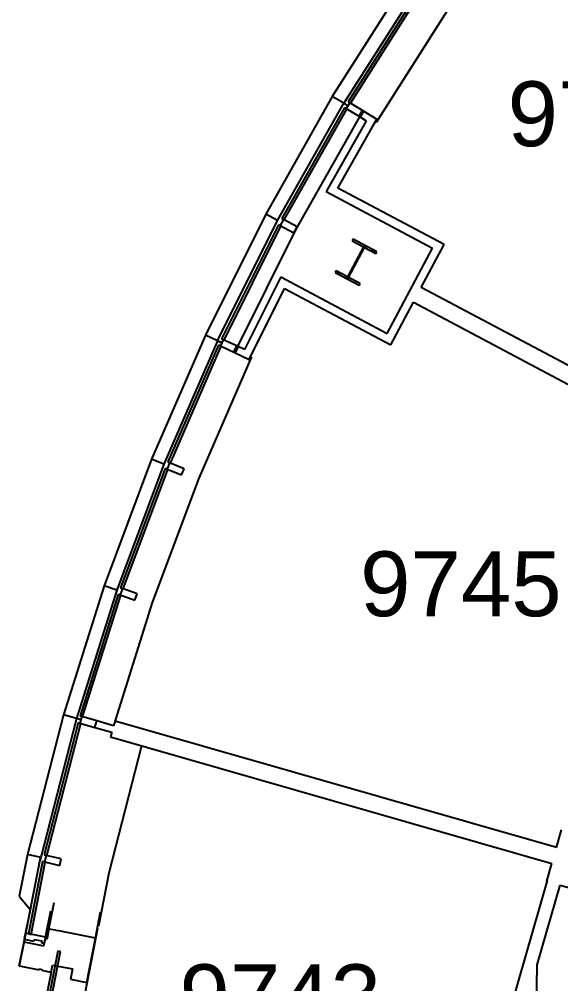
# Model space of a CAD drawing. Header units: inches. Extents: x -59 to 5673, y -29 to 4299.
# Drawn here: x -39 to 161.4, y 3465.1 to 3822.1 of the extents above; entities that cross this region are included whole.
import ezdxf

# ---------------------------------------------------------------- set-up
doc = ezdxf.new("R2010")
doc.units = ezdxf.units.IN
doc.header["$LTSCALE"] = 96
doc.header["$MEASUREMENT"] = 0
for name, color, linetype in [('A-ANNO-ROOM', 4, 'Continuous'), ('A-COLS', 5, 'Continuous'), ('A-GLAZ', 2, 'Continuous'), ('A-WALL-FULL', 6, 'Continuous')]:
    doc.layers.add(name, color=color, linetype=linetype)
doc.layers.add('AE-108$0$A-WALL-PATT', color=8, linetype='Continuous', lineweight=9)
doc.layers.add('AE-111$0$A-WALL', color=2, linetype='Continuous', lineweight=13)
doc.styles.add('ARIAL', font='arial.ttf')

msp = doc.modelspace()

# ---------------------------------------------------------------- hatches: boundary and pattern name
at = {"layer": 'A-COLS'}
h = msp.add_hatch(dxfattribs=at)
h.set_pattern_fill('FP_180', color=256, angle=152, style=0, pattern_type=2)
h.set_pattern_definition([(45, (-0.0002, -1.104), (-9.503515, 9.503515), []), (45, (-4e-05, 13.295), (-9.503515, 9.503515), [])])
h.paths.add_polyline_path([(88.82, 3722.63), (89.15, 3723.26), (82.94, 3726.56), (88.85, 3737.69), (95.07, 3734.38), (95.4, 3735.01), (82.58, 3741.83), (82.25, 3741.2), (88.46, 3737.89), (82.55, 3726.77), (76.33, 3730.07), (76, 3729.45), (88, 3723.07)], flags=0)

# ---------------------------------------------------------------- linework, layer by layer
for p, q in [((88.46, 3737.89), (82.55, 3726.77)), ((88.47, 3737.87), (82.57, 3726.78)), ((82.93, 3726.58), (88.83, 3737.68)), ((82.94, 3726.56), (88.85, 3737.69)), ((84.57, 3740.76), (84.23, 3740.12)), ((84.23, 3740.12), (88.47, 3737.87)), ((93.4, 3736.06), (84.57, 3740.76)), ((88.4, 3737.75), (89.03, 3738.38)), ((88.83, 3737.68), (93.06, 3735.43)), ((91.51, 3736.25), (92.04, 3736.78)), ((93.06, 3735.43), (93.4, 3736.06)), ((78.34, 3729.03), (78, 3728.39)), ((78, 3728.39), (86.83, 3723.7)), ((82.57, 3726.78), (78.34, 3729.03)), ((78.68, 3728.03), (79.21, 3728.56)), ((81.69, 3726.43), (82.22, 3726.96)), ((83.17, 3727.92), (84.18, 3728.92)), ((87.17, 3724.33), (82.93, 3726.58)), ((86.83, 3723.7), (87.17, 3724.33))]:
    msp.add_line(p, q, dxfattribs=at)
at = {"layer": 'A-GLAZ'}
for p, q in [((103.81, 3835.81), (76.91, 3793.58)), ((107.95, 3833.01), (81.19, 3791.01)), ((108.08, 3831.35), (82.76, 3791.6)), ((83.6, 3791.06), (108.92, 3830.81)), ((119.46, 3825.25), (93.09, 3783.86)), ((76.91, 3793.58), (52.26, 3750.01)), ((76.91, 3793.58), (52.26, 3750.01)), ((56.67, 3747.66), (81.19, 3791.01)), ((56.67, 3747.66), (81.19, 3791.01)), ((81.19, 3791.01), (76.91, 3793.58)), ((81.19, 3791.01), (76.91, 3793.58)), ((81.19, 3791.01), (82.7, 3790.11)), ((82.7, 3790.11), (81.19, 3791.01)), ((82.76, 3791.6), (83.6, 3791.06)), ((82.76, 3791.6), (83.6, 3791.06)), ((81.41, 3789.35), (58.2, 3748.33)), ((81.41, 3789.35), (58.2, 3748.33)), ((59.07, 3747.84), (82.28, 3788.86)), ((59.07, 3747.84), (82.28, 3788.86)), ((82.28, 3788.86), (81.41, 3789.35)), ((82.28, 3788.86), (81.41, 3789.35)), ((87.01, 3786.06), (63.3, 3744.14)), ((87.01, 3786.06), (63.3, 3744.14)), ((93.09, 3783.86), (92.77, 3784.04)), ((52.26, 3750.01), (29.92, 3705.21)), ((52.26, 3750.01), (29.92, 3705.21)), ((56.67, 3747.66), (52.26, 3750.01)), ((56.67, 3747.66), (52.26, 3750.01)), ((58.2, 3748.33), (59.07, 3747.84)), ((58.2, 3748.33), (59.07, 3747.84)), ((34.45, 3703.09), (56.67, 3747.66)), ((34.45, 3703.09), (56.67, 3747.66)), ((56.97, 3746.02), (35.94, 3703.84)), ((56.97, 3746.02), (35.94, 3703.84)), ((36.83, 3703.4), (57.86, 3745.58)), ((36.83, 3703.4), (57.86, 3745.58)), ((57.86, 3745.58), (56.97, 3746.02)), ((57.86, 3745.58), (56.97, 3746.02)), ((63.3, 3744.14), (41.81, 3701.04)), ((29.92, 3705.21), (9.96, 3659.3)), ((34.45, 3703.09), (14.59, 3657.42)), ((34.45, 3703.09), (29.92, 3705.21)), ((34.45, 3703.09), (29.92, 3705.21)), ((34.45, 3703.09), (36.04, 3702.35)), ((36.04, 3702.35), (34.45, 3703.09)), ((35.94, 3703.84), (36.83, 3703.4)), ((35.94, 3703.84), (36.83, 3703.4)), ((34.83, 3701.47), (16.04, 3658.25)), ((16.96, 3657.85), (35.75, 3701.07)), ((35.75, 3701.07), (34.83, 3701.47)), ((35.75, 3701.07), (34.83, 3701.47)), ((47.03, 3697.23), (27.46, 3652.22)), ((47.03, 3697.23), (46.69, 3697.39)), ((9.96, 3659.3), (-7.58, 3612.4)), ((14.59, 3657.42), (9.96, 3659.3)), ((14.59, 3657.42), (-2.85, 3610.78)), ((15.06, 3655.82), (-1.45, 3611.68)), ((-0.51, 3611.33), (16, 3655.47)), ((16, 3655.47), (15.06, 3655.82)), ((16.04, 3658.25), (16.96, 3657.85)), ((27.46, 3652.22), (10.27, 3606.26)), ((-7.58, 3612.4), (-22.63, 3564.65)), ((-2.85, 3610.78), (-17.83, 3563.28)), ((-2.3, 3609.2), (-16.47, 3564.25)), ((-15.52, 3563.95), (-1.34, 3608.9)), ((-2.85, 3610.78), (-7.58, 3612.4)), ((-1.34, 3608.9), (-2.3, 3609.2)), ((-1.45, 3611.68), (-0.51, 3611.33)), ((10.27, 3606.26), (-4.11, 3560.65)), ((-22.63, 3564.65), (-35.91, 3512.93)), ((-17.83, 3563.28), (-31.04, 3511.83)), ((-17.83, 3563.28), (-22.63, 3564.65)), ((-16.14, 3562.79), (-17.83, 3563.28)), ((-16.47, 3564.25), (-15.52, 3563.95)), ((-17.19, 3561.73), (-29.73, 3512.88)), ((-28.77, 3512.63), (-16.22, 3561.48)), ((-16.22, 3561.48), (-17.19, 3561.73)), ((6.29, 3553.18), (-5.8, 3506.09)), ((-35.91, 3512.93), (-38.95, 3497.59)), ((-31.04, 3511.83), (-35.91, 3512.93)), ((-29.73, 3512.88), (-28.77, 3512.63)), ((-36.58, 3483.81), (-31.05, 3511.74)), ((-30.32, 3510.32), (-35.6, 3483.62)), ((-34.62, 3483.42), (-29.34, 3510.12)), ((-29.34, 3510.12), (-30.32, 3510.32)), ((-5.67, 3506.71), (-9.69, 3486.43)), ((-38.95, 3497.59), (-34.87, 3492.54)), ((-27.99, 3485.39), (-26.07, 3495.16)), ((-36.97, 3481.87), (-34.87, 3492.55)), ((-36.58, 3483.82), (-34.6, 3493.89)), ((-29.23, 3482.35), (-27.28, 3492.17)), ((-10.76, 3482), (-8.84, 3491.76)), ((-27.99, 3485.39), (-28.74, 3481.57)), ((-25.54, 3484.91), (-27.99, 3485.39)), ((-24.43, 3484.69), (-25.41, 3484.89)), ((-10.76, 3482), (-24.31, 3484.67)), ((-15.83, 3455.4), (-9.83, 3485.74)), ((-10.03, 3484.73), (-10.22, 3484.76)), ((-10.08, 3484.79), (-10.21, 3484.81)), ((-10.08, 3484.79), (-9.89, 3485.75)), ((-9.89, 3485.75), (-9.83, 3485.74)), ((-9.69, 3486.43), (-9.88, 3486.46)), ((-37.04, 3481.47), (-38.96, 3471.75)), ((-38.96, 3471.75), (-37.21, 3480.62)), ((-36.58, 3483.81), (-37.22, 3480.62)), ((-37.22, 3480.62), (-29.86, 3479.16)), ((-33.61, 3480.79), (-37.04, 3481.47)), ((-29.23, 3482.35), (-36.58, 3483.81)), ((-35.6, 3483.62), (-34.62, 3483.42)), ((-33.49, 3481.43), (-33.61, 3480.79)), ((-30.54, 3480.85), (-33.49, 3481.43)), ((-30.67, 3480.21), (-30.54, 3480.85)), ((-29.86, 3479.16), (-29.36, 3481.69)), ((-29.36, 3481.69), (-29.69, 3480.02)), ((-29.36, 3481.69), (-29.23, 3482.35)), ((-29.36, 3481.69), (-29.23, 3482.35)), ((-28.74, 3481.57), (-29.36, 3481.69)), ((-13.99, 3465.59), (-10.76, 3482)), ((-29.69, 3480.02), (-30.67, 3480.21)), ((-24.64, 3477.23), (-28.28, 3458.84)), ((-27.3, 3458.64), (-23.66, 3477.04)), ((-23.66, 3477.04), (-24.64, 3477.23)), ((-38.96, 3471.75), (-31.6, 3470.3)), ((-31.6, 3470.3), (-31.54, 3470.62)), ((-31.54, 3470.62), (-30.56, 3470.42)), ((-30.56, 3470.42), (-30.62, 3470.11)), ((-30.62, 3470.11), (-28.55, 3469.7)), ((-28.42, 3469.67), (-27.44, 3469.48)), ((-27.19, 3469.43), (-26.67, 3472.06)), ((-26.67, 3472.06), (-19.31, 3470.61)), ((-19.31, 3470.61), (-20.06, 3466.78)), ((-27.2, 3469.43), (-29.28, 3458.94)), ((-27.32, 3469.46), (-27.19, 3469.43)), ((-20.06, 3466.78), (-13.99, 3465.59))]:
    msp.add_line(p, q, dxfattribs=at)
at = {"layer": 'A-GLAZ', "extrusion": (0, 0, -1)}
for p, q in [((83.34, 3791.18), (82.05, 3789.04)), ((83.34, 3791.18), (82.05, 3789.04)), ((88.27, 3788.22), (83.34, 3791.18)), ((88.27, 3788.22), (83.34, 3791.18)), ((82.05, 3789.04), (86.98, 3786.07)), ((82.05, 3789.04), (86.98, 3786.07)), ((86.98, 3786.07), (88.27, 3788.22)), ((86.98, 3786.07), (88.27, 3788.22)), ((58.8, 3747.95), (57.63, 3745.74)), ((58.8, 3747.95), (57.63, 3745.74)), ((57.63, 3745.74), (62.71, 3743.04)), ((57.63, 3745.74), (62.71, 3743.04)), ((63.88, 3745.25), (58.8, 3747.95)), ((63.88, 3745.25), (58.8, 3747.95)), ((62.71, 3743.04), (63.88, 3745.25)), ((62.71, 3743.04), (63.88, 3745.25)), ((36.56, 3703.49), (35.51, 3701.22)), ((36.56, 3703.49), (35.51, 3701.22)), ((41.78, 3701.06), (36.56, 3703.49)), ((41.78, 3701.06), (36.56, 3703.49)), ((35.51, 3701.22), (40.72, 3698.79)), ((35.51, 3701.22), (40.72, 3698.79)), ((40.72, 3698.79), (41.78, 3701.06)), ((40.72, 3698.79), (41.78, 3701.06)), ((16.68, 3657.93), (15.75, 3655.61)), ((15.75, 3655.61), (21.08, 3653.45)), ((22.01, 3655.77), (16.68, 3657.93)), ((21.08, 3653.45), (22.01, 3655.77)), ((-0.79, 3611.39), (-1.6, 3609.02)), ((-1.6, 3609.02), (3.84, 3607.15)), ((4.65, 3609.51), (-0.79, 3611.39)), ((3.84, 3607.15), (4.65, 3609.51)), ((-15.8, 3564), (-16.49, 3561.59)), ((-10.27, 3562.41), (-15.8, 3564)), ((-16.49, 3561.59), (-10.96, 3560.01)), ((-10.96, 3560.01), (-10.27, 3562.41)), ((-30.76, 3513.04), (-31.03, 3511.87)), ((-29.05, 3512.66), (-29.61, 3510.22)), ((-23.45, 3511.38), (-29.05, 3512.66)), ((-31.04, 3511.83), (-31.31, 3510.61)), ((-29.61, 3510.22), (-24, 3508.95)), ((-24, 3508.95), (-23.45, 3511.38))]:
    msp.add_line(p, q, dxfattribs=at)
at = {"layer": 'A-WALL-FULL'}
for p, q in [((88.27, 3788.22), (86.98, 3786.07)), ((88.27, 3788.22), (93.39, 3785.14)), ((88.27, 3788.22), (93.39, 3785.14)), ((89.17, 3784.03), (74.64, 3758.35)), ((78.94, 3759.61), (93.39, 3785.14)), ((86.98, 3786.07), (89.46, 3784.58)), ((89.46, 3784.58), (89.14, 3784.05)), ((89.14, 3784.05), (89.17, 3784.03)), ((118.27, 3738.7), (78.94, 3759.61)), ((74.64, 3758.35), (114.04, 3737.4)), ((97.26, 3705.84), (114.04, 3737.4)), ((109.85, 3722.86), (118.27, 3738.7)), ((57.86, 3726.79), (44.41, 3699.83)), ((57.86, 3726.79), (97.26, 3705.84)), ((46.09, 3696.19), (59.22, 3722.52)), ((59.22, 3722.52), (98.55, 3701.61)), ((304.61, 3619.3), (109.85, 3722.86)), ((98.55, 3701.61), (106.97, 3717.45)), ((106.97, 3717.45), (301.74, 3613.89)), ((41.78, 3701.06), (40.72, 3698.79)), ((40.72, 3698.79), (43.33, 3697.57)), ((44.41, 3699.83), (41.78, 3701.06)), ((43.3, 3697.58), (46.09, 3696.19)), ((-10.96, 3560.01), (-4.73, 3558.22)), ((-4.04, 3560.63), (-10.27, 3562.41)), ((-3.53, 3562.36), (-4.03, 3560.62)), ((159.89, 3515.51), (-3.53, 3562.36)), ((-4.71, 3558.22), (-5.21, 3556.48)), ((-5.21, 3556.48), (158.2, 3509.62)), ((159.89, 3515.51), (161.77, 3522.05)), ((156.32, 3503.07), (158.2, 3509.62)), ((156.38, 3503.29), (143, 3456.63)), ((152.77, 3472.11), (161.25, 3501.66)), ((161.25, 3501.66), (215.79, 3486.02)), ((151.93, 3423.89), (152.77, 3472.11))]:
    msp.add_line(p, q, dxfattribs=at)
at = {"layer": 'AE-108$0$A-WALL-PATT', "lineweight": 9}
msp.add_line((92.9, 3752.19), (92.86, 3752.13), dxfattribs=at)
at = {"layer": 'AE-111$0$A-WALL', "lineweight": 50}
for p, q in [((88.27, 3788.22), (86.98, 3786.07)), ((41.78, 3701.06), (40.72, 3698.79))]:
    msp.add_line(p, q, dxfattribs=at)

# ---------------------------------------------------------------- texts
at = {"layer": 'A-ANNO-ROOM', "style": 'ARIAL'}
for s, p in [('9746', (141.79, 3775.13)), ('9745', (87.2, 3601.16)), ('9743', (20.39, 3448.32))]:
    msp.add_text(s, height=24, dxfattribs=at).set_placement(p)

doc.saveas('drawing.dxf')
